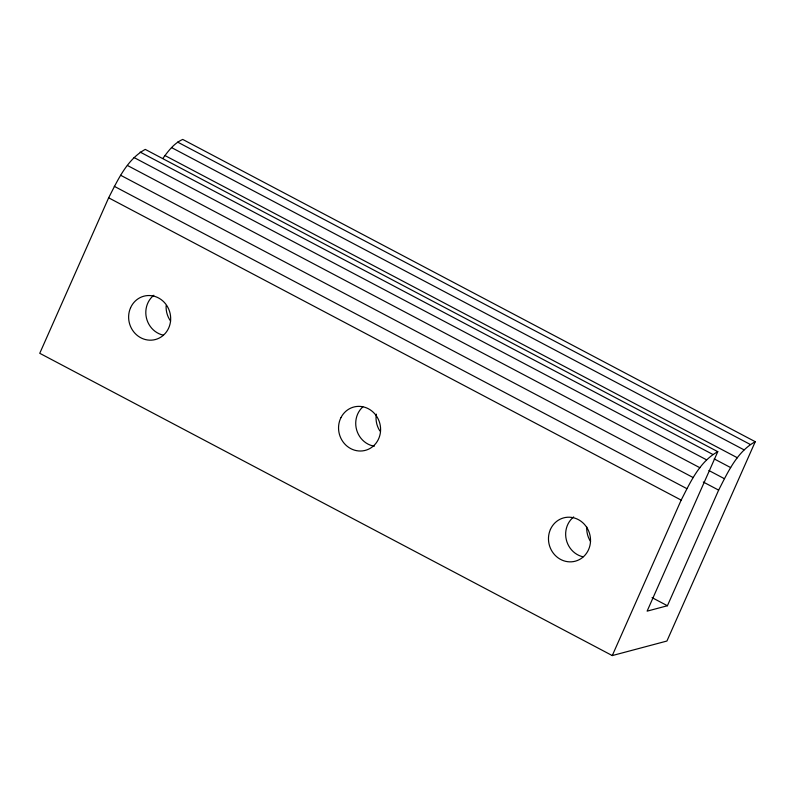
<?xml version="1.0" encoding="UTF-8"?>
<svg xmlns="http://www.w3.org/2000/svg" width="795" height="795" viewBox="0 0 795 795"><rect width="100%" height="100%" fill="white"/><g stroke="black" fill="none" stroke-linecap="round" stroke-linejoin="round"><path stroke-width="1.19" d="M755.25 441.702C736.985 451.719 727.793 472.359 718.64 490.127L667.412 605.74L647.11 611.146L717.776 451.679L145.256 149.39C126.991 159.407 117.799 180.048 108.647 197.816L39.75 353.298L612.269 655.577L666.916 641.038L755.25 441.702L182.731 139.423C174.115 143.18 168.252 151.04 162.866 158.444M612.269 655.577L681.166 500.105C690.318 482.336 699.511 461.686 717.776 451.679M177.623 142.096L750.142 444.385M171.541 147.582L744.06 449.861M164.893 155.502L737.412 457.781M140.149 152.074L712.668 454.352M714.208 458.904L730.655 467.589M134.067 157.559L706.586 459.838M708.902 470.511L724.255 478.62M127.419 165.469L699.938 467.758M703.287 482.018L718.64 490.127M120.661 175.278L693.19 477.566M114.261 186.308L686.781 488.597M108.647 197.816L681.166 500.105M652.059 597.631L667.412 605.74M170.607 321.091A22.429 20.928 75.1 0 1 166.145 305.638M379.861 430.94A22.429 20.928 75.1 0 1 376.333 414.145M163.233 335.142A22.429 20.928 75.1 0 1 146.439 317.99A22.429 20.928 75.1 0 1 153.842 295.253M374.316 446.204A22.429 20.928 75.1 0 1 356.677 430.045A22.429 20.928 75.1 0 1 362.858 406.861M583.083 556.818A22.429 20.928 75.1 0 1 566.288 539.666A22.429 20.928 75.1 0 1 573.682 516.929M590.556 541.504A22.429 20.928 75.1 0 1 586.77 527.015M130.569 307.774A22.429 20.928 75.1 0 0 151.547 340.151A22.429 20.928 75.1 0 0 166.841 305.628A22.429 20.928 75.1 0 0 130.569 307.774M340.946 417.653A22.429 20.928 75.1 0 0 360.443 451.023A22.429 20.928 75.1 0 0 377.337 417.395A22.429 20.928 75.1 0 0 340.946 417.653M550.418 529.45A22.429 20.928 75.1 0 0 571.396 561.827A22.429 20.928 75.1 0 0 586.69 527.304A22.429 20.928 75.1 0 0 550.418 529.45"/></g></svg>
